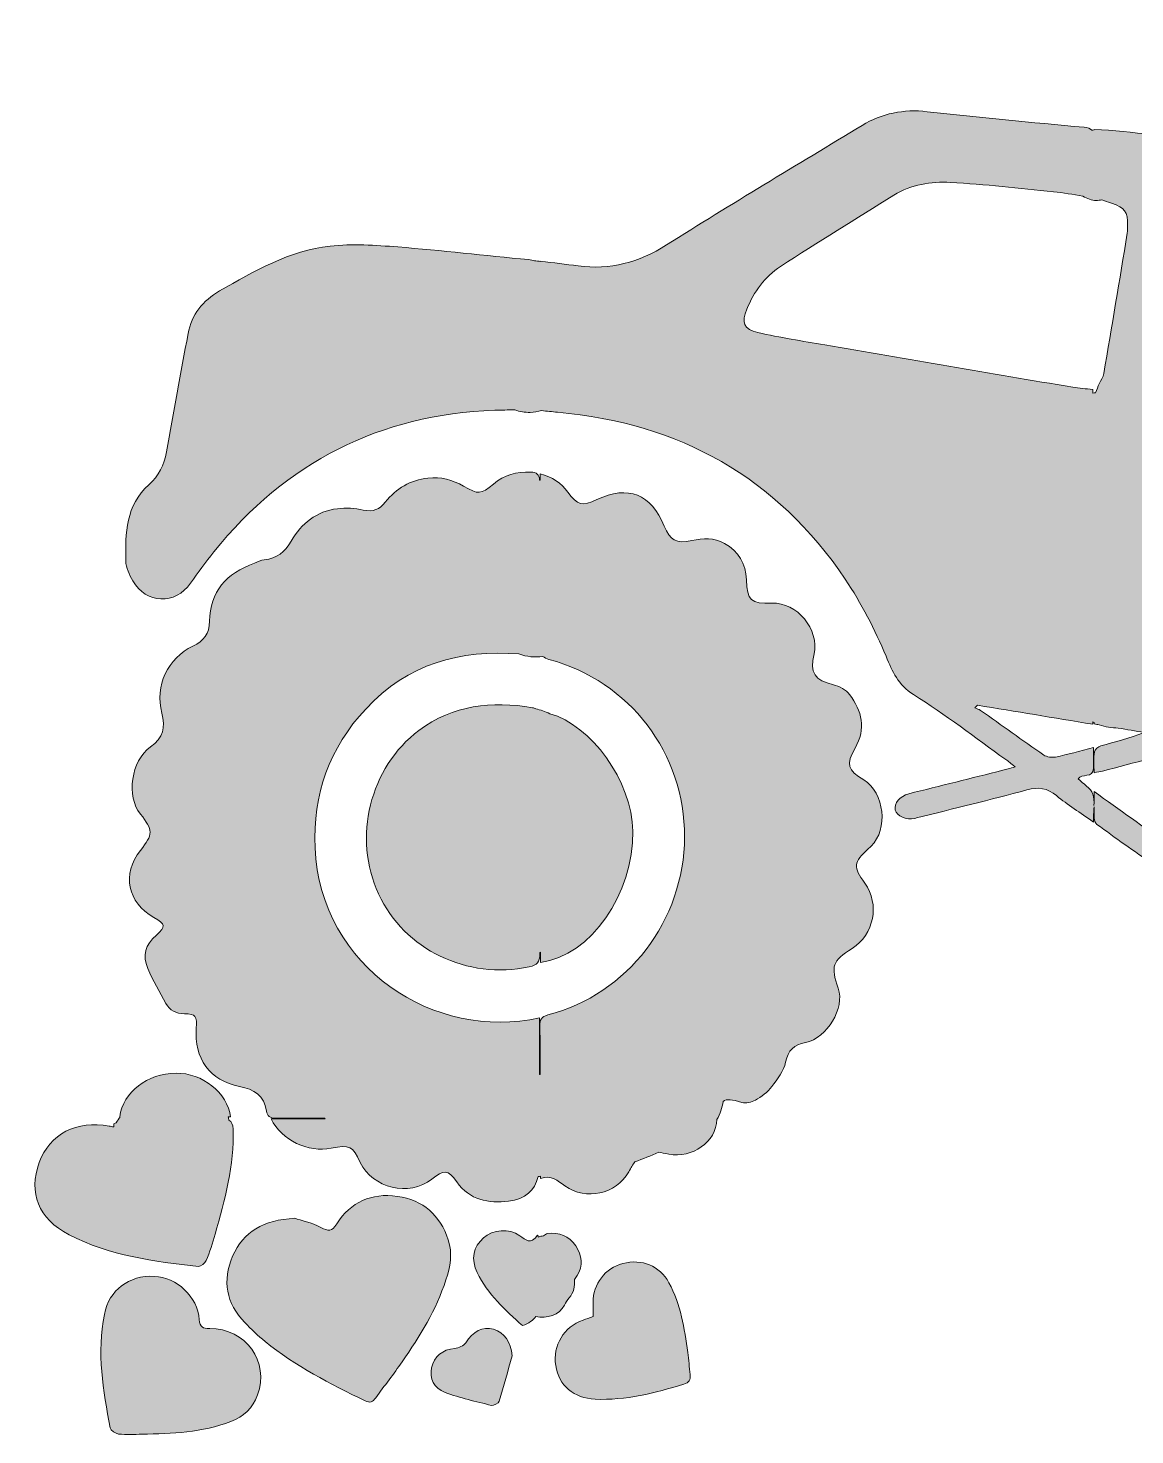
# Model space of a CAD drawing. Header units: inches. Extents: x 157 to 923, y -881 to -199.
# Drawn here: x 580.7 to 763.3, y -668.9 to -436.8 of the extents above; entities that cross this region are included whole.
import ezdxf

# ---------------------------------------------------------------- set-up
doc = ezdxf.new("R2010")
doc.units = ezdxf.units.IN
doc.header["$MEASUREMENT"] = 0
doc.layers.add('Layer 1', color=7, linetype='Continuous')

# ---------------------------------------------------------------- blocks, each defined once
blk = doc.blocks.new('block 6')
at = {"layer": 'Layer 1', "true_color": 0xffffff}
h = blk.add_hatch(color=7, dxfattribs=at)
h.dxf.hatch_style = 2
edge = h.paths.add_edge_path()
edge.add_spline(control_points=[(905.84, -575.61), (909.11, -563.97), (912.41, -552.33), (915.62, -540.67), (916.96, -535.82), (915.52, -531.75), (911.59, -528.63), (909.95, -527.33), (908.12, -526.28), (906.43, -525.04), (901.38, -521.36), (895.74, -519.05), (889.65, -517.79), (880.86, -515.97), (872.08, -514.16), (863.29, -512.34), (859.19, -511.5), (855.09, -510.67), (850.85, -509.8), (850.85, -510.14), (850.85, -510.47), (850.85, -510.81), (850.8, -510.8), (850.76, -510.78), (850.71, -510.77), (850.62, -509.93), (850.16, -509.6), (849.28, -509.46), (847.96, -509.26), (846.65, -508.99), (845.36, -508.68), (844.47, -508.46), (843.6, -508.14), (843.47, -506.79), (844.79, -507.04), (846.07, -507.29), (847.35, -507.54), (848.48, -508.63), (850.3, -508.91), (851.86, -508.36), (851.89, -508.37), (851.93, -508.42), (851.96, -508.42), (857.98, -509.67), (863.98, -511.06), (870.05, -511.97), (879.63, -513.41), (887.59, -510.25), (893.42, -502.46), (898.09, -496.22), (898.79, -489.16), (896.48, -481.84), (894.43, -475.33), (887.97, -471.33), (880.15, -471.01), (875.94, -470.84), (872.44, -471.68), (870.2, -475.56), (870.05, -475.82), (869.81, -476.03), (869.63, -476.28), (868.78, -477.45), (867.66, -477.99), (866.2, -477.97), (864.3, -477.96), (862.41, -478.09), (860.51, -478.08), (859.18, -478.07), (858.3, -478.61), (857.71, -479.81), (856.83, -481.55), (855.81, -483.21), (854.96, -484.96), (854.4, -486.13), (853.61, -486.7), (852.32, -486.62), (851.92, -486.59), (851.51, -486.68), (851.06, -486.72), (850.97, -486.97), (850.9, -487.06), (850.9, -487.15), (850.9, -487.41), (850.9, -487.67), (850.9, -487.93), (850.77, -487.93), (850.64, -487.96), (850.51, -487.96), (850.3, -486.69), (849.59, -486.7), (847.06, -486.66), (845.27, -486.63), (844.19, -487.26), (843.46, -488.88), (842.68, -490.61), (841.65, -492.22), (840.79, -493.91), (839.87, -495.69), (838.18, -495.02), (836.8, -495.1), (836.38, -495.13), (835.9, -494.19), (835.44, -493.7), (835.47, -493.53), (835.49, -493.37), (835.52, -493.2), (839.04, -494.31), (840.35, -492.03), (841.19, -489.58), (842.49, -485.79), (844.98, -484.29), (848.85, -484.84), (849.34, -484.91), (849.67, -484.84), (849.94, -484.72), (850.27, -484.66), (850.6, -484.62), (850.92, -484.5), (850.92, -484.54), (850.92, -484.58), (850.92, -484.62), (852.43, -485.05), (853.37, -484.58), (854.02, -483.28), (854.94, -481.45), (855.96, -479.67), (856.89, -477.84), (857.41, -476.81), (858.16, -476.34), (859.33, -476.34), (861.38, -476.35), (863.43, -476.32), (865.47, -476.17), (866.19, -476.12), (867.14, -475.9), (867.53, -475.4), (870.4, -471.74), (873.66, -468.26), (875.81, -464.19), (879.22, -457.73), (879.49, -450.93), (874.2, -445.14), (868.43, -438.83), (861.06, -436.78), (852.66, -438.19), (851.52, -438.38), (851.05, -438.79), (850.89, -439.61), (850.78, -439.62), (850.67, -439.65), (850.55, -439.67), (850.54, -439.41), (850.53, -439.14), (850.51, -438.83), (849.8, -439.04), (849.26, -439.14), (848.76, -439.34), (841.59, -442.21), (836.8, -447.28), (834.68, -454.76), (833, -460.73), (831.36, -466.71), (829.69, -472.68), (829.04, -475.01), (828.38, -477.34), (827.65, -479.91), (827.29, -479.41), (827.09, -479.18), (826.94, -478.93), (824.66, -475.03), (822.39, -471.14), (820.11, -467.24), (817.01, -461.93), (813.87, -456.64), (810.83, -451.29), (809.99, -449.82), (808.61, -449.91), (807.36, -449.94), (807.02, -449.94), (806.53, -451.17), (806.42, -451.88), (804.39, -465.05), (802.41, -478.23), (800.41, -491.42), (800.11, -493.37), (799.79, -495.33), (799.49, -497.29), (799.24, -497.27), (798.99, -497.25), (798.74, -497.23), (798.74, -495.73), (798.6, -494.21), (798.77, -492.72), (799.74, -484.07), (800.77, -475.41), (801.82, -466.76), (802.2, -463.56), (800.98, -461.35), (798.31, -460.37), (798.76, -459.46), (799.4, -458.59), (799.64, -457.61), (800.37, -454.73), (800.99, -451.82), (801.56, -448.9), (802.08, -446.23), (800.25, -444.56), (797.6, -445.2), (793.08, -446.29), (790.83, -449.6), (791.41, -454.2), (791.68, -456.34), (792.51, -458.12), (794.27, -459.49), (781.73, -457.46), (769.45, -454.11), (756.6, -453.5), (756.6, -453.52), (756.6, -453.55), (756.6, -453.57), (756.47, -453.57), (756.35, -453.62), (756.22, -453.63), (755.97, -453.35), (755.56, -453.2), (754.94, -453.15), (746.31, -452.33), (737.68, -451.55), (729.07, -450.57), (725.16, -450.12), (721.6, -450.86), (718.31, -452.85), (707.52, -459.37), (696.69, -465.84), (686.03, -472.57), (681.46, -475.46), (676.74, -476.74), (671.43, -476.02), (669.42, -475.75), (667.39, -475.51), (665.26, -475.25), (665.26, -475.26), (665.26, -475.27), (665.26, -475.28), (664.93, -475.21), (664.58, -475.22), (664.23, -475.2), (663.98, -475.09), (663.67, -475.02), (663.27, -474.98), (656.08, -474.32), (648.9, -473.47), (641.69, -472.9), (637.98, -472.6), (634.19, -472.34), (630.51, -472.76), (623.81, -473.51), (618.02, -476.83), (612.27, -480.15), (609.47, -481.77), (607.67, -484.05), (607.07, -487.2), (605.84, -493.7), (604.66, -500.2), (603.52, -506.71), (603.15, -508.88), (602.24, -510.67), (600.6, -512.13), (596.76, -515.54), (596.71, -520.14), (596.79, -524.72), (596.81, -525.82), (597.37, -527), (597.94, -528), (600.13, -531.84), (604.98, -531.99), (607.49, -528.39), (608.72, -526.63), (609.98, -524.89), (611.33, -523.22), (623.23, -508.41), (638.67, -500.57), (657.68, -499.84), (658.78, -499.8), (659.88, -499.8), (661.01, -499.8), (661.82, -500.07), (662.66, -500.23), (663.54, -500.2), (664.18, -500.17), (664.79, -500.06), (665.39, -499.91), (666.31, -500), (667.18, -500.09), (668.05, -500.17), (688.15, -501.98), (704.21, -510.88), (715.53, -527.73), (718.19, -531.7), (720.42, -536.04), (722.27, -540.45), (723.35, -543.02), (724.22, -545.15), (726.8, -546.77), (732.05, -550.05), (736.97, -553.87), (742.02, -557.48), (742.46, -557.79), (742.87, -558.14), (743.58, -558.69), (742.68, -558.95), (742.11, -559.12), (741.54, -559.26), (736.37, -560.56), (731.19, -561.84), (726.02, -563.14), (724.54, -563.51), (723.57, -564.73), (723.8, -565.83), (724.01, -566.83), (725.61, -567.51), (727.03, -567.2), (727.13, -567.18), (727.22, -567.14), (727.32, -567.11), (733.39, -565.59), (739.48, -564.16), (745.51, -562.5), (747.45, -561.97), (748.88, -562.2), (750.41, -563.45), (752.25, -564.96), (754.27, -566.24), (756.49, -567.81), (756.49, -566.91), (756.57, -566.08), (756.6, -565.31), (756.6, -565.95), (756.6, -566.55), (756.62, -567.15), (756.64, -567.51), (756.8, -568.01), (757.07, -568.2), (760.13, -570.42), (763.21, -572.62), (766.33, -574.77), (767.37, -575.48), (768.54, -575.44), (769.32, -574.34), (770.08, -573.26), (769.57, -572.15), (768.68, -571.49), (764.8, -568.6), (760.85, -565.81), (756.6, -562.76), (756.6, -563.62), (756.6, -564.38), (756.59, -565.09), (756.61, -564.41), (756.58, -563.78), (756.39, -563.2), (756.06, -562.19), (754.81, -561.49), (753.97, -560.65), (754.57, -559.72), (756.43, -560.65), (756.5, -558.96), (756.54, -557.87), (756.5, -556.78), (756.5, -555.51), (754.22, -556.1), (752.25, -556.66), (750.25, -557.07), (749.64, -557.19), (748.8, -557.09), (748.3, -556.74), (744.79, -554.33), (741.35, -551.83), (737.88, -549.37), (737.61, -549.18), (737.25, -549.11), (736.94, -548.98), (737.07, -548.83), (737.2, -548.67), (737.34, -548.52), (743.64, -549.56), (749.94, -550.6), (756.39, -551.66), (756.39, -551.54), (756.39, -551.42), (756.39, -551.29), (756.46, -551.32), (756.53, -551.35), (756.6, -551.38), (756.6, -551.47), (756.6, -551.53), (756.6, -551.62), (756.9, -551.67), (757.17, -551.72), (757.46, -551.77), (758.46, -552.11), (759.52, -552.29), (760.59, -552.29), (762.01, -552.53), (763.47, -552.78), (764.87, -553.02), (762.46, -553.98), (760.07, -554.56), (757.71, -555.24), (757.29, -555.37), (756.7, -555.84), (756.65, -556.21), (756.51, -557.3), (756.6, -558.43), (756.6, -559.67), (757.19, -559.55), (757.59, -559.49), (757.97, -559.4), (763.24, -558.08), (768.47, -556.48), (773.8, -555.53), (777.02, -554.95), (779.36, -553.36), (781.61, -551.33), (782.99, -550.09), (784.3, -548.8), (785.7, -547.59), (787.06, -546.42), (788.4, -545.2), (789.9, -544.24), (807.55, -532.98), (825.98, -530.65), (844.98, -536.72), (845.93, -537.3), (846.99, -537.67), (848.13, -537.78), (849.41, -538.25), (850.69, -538.76), (851.98, -539.3), (865.39, -545), (875.64, -554.43), (882.87, -567.1), (886.23, -572.99), (888.38, -579.33), (889.74, -585.95), (890.21, -588.25), (891.49, -589.63), (893.83, -589.88), (895.41, -590.04), (897, -590.16), (898.58, -590.14), (901.37, -590.11), (903.59, -588.87), (905.29, -586.66), (906.07, -585.64), (906.85, -584.62), (907.72, -583.68), (909.25, -582.03), (909.23, -581.75), (907.28, -580.75), (905.28, -579.72), (904.93, -578.97), (905.5, -576.79), (905.6, -576.39), (905.73, -576), (905.84, -575.61)], knot_values=[0, 0, 0, 0, 1, 1, 1, 2, 2, 2, 3, 3, 3, 4, 4, 4, 5, 5, 5, 6, 6, 6, 7, 7, 7, 8, 8, 8, 9, 9, 9, 10, 10, 10, 11, 11, 11, 12, 12, 12, 13, 13, 13, 14, 14, 14, 15, 15, 15, 16, 16, 16, 17, 17, 17, 18, 18, 18, 19, 19, 19, 20, 20, 20, 21, 21, 21, 22, 22, 22, 23, 23, 23, 24, 24, 24, 25, 25, 25, 26, 26, 26, 27, 27, 27, 28, 28, 28, 29, 29, 29, 30, 30, 30, 31, 31, 31, 32, 32, 32, 33, 33, 33, 34, 34, 34, 35, 35, 35, 36, 36, 36, 37, 37, 37, 38, 38, 38, 39, 39, 39, 40, 40, 40, 41, 41, 41, 42, 42, 42, 43, 43, 43, 44, 44, 44, 45, 45, 45, 46, 46, 46, 47, 47, 47, 48, 48, 48, 49, 49, 49, 50, 50, 50, 51, 51, 51, 52, 52, 52, 53, 53, 53, 54, 54, 54, 55, 55, 55, 56, 56, 56, 57, 57, 57, 58, 58, 58, 59, 59, 59, 60, 60, 60, 61, 61, 61, 62, 62, 62, 63, 63, 63, 64, 64, 64, 65, 65, 65, 66, 66, 66, 67, 67, 67, 68, 68, 68, 69, 69, 69, 70, 70, 70, 71, 71, 71, 72, 72, 72, 73, 73, 73, 74, 74, 74, 75, 75, 75, 76, 76, 76, 77, 77, 77, 78, 78, 78, 79, 79, 79, 80, 80, 80, 81, 81, 81, 82, 82, 82, 83, 83, 83, 84, 84, 84, 85, 85, 85, 86, 86, 86, 87, 87, 87, 88, 88, 88, 89, 89, 89, 90, 90, 90, 91, 91, 91, 92, 92, 92, 93, 93, 93, 94, 94, 94, 95, 95, 95, 96, 96, 96, 97, 97, 97, 98, 98, 98, 99, 99, 99, 100, 100, 100, 101, 101, 101, 102, 102, 102, 103, 103, 103, 104, 104, 104, 105, 105, 105, 106, 106, 106, 107, 107, 107, 108, 108, 108, 109, 109, 109, 110, 110, 110, 111, 111, 111, 112, 112, 112, 113, 113, 113, 114, 114, 114, 115, 115, 115, 116, 116, 116, 117, 117, 117, 118, 118, 118, 119, 119, 119, 120, 120, 120, 121, 121, 121, 122, 122, 122, 123, 123, 123, 124, 124, 124, 125, 125, 125, 126, 126, 126, 127, 127, 127, 128, 128, 128, 129, 129, 129, 130, 130, 130, 131, 131, 131, 132, 132, 132, 133, 133, 133, 134, 134, 134, 135, 135, 135, 136, 136, 136, 137, 137, 137, 138, 138, 138, 139, 139, 139, 140, 140, 140, 141, 141, 141, 142, 142, 142, 143, 143, 143, 144, 144, 144, 145, 145, 145, 146, 146, 146, 147, 147, 147, 148, 148, 148, 149, 149, 149, 150, 150, 150, 151, 151, 151, 152, 152, 152, 153, 153, 153, 154, 154, 154, 155, 155, 155, 155], degree=3, periodic=1)
edge = h.paths.add_edge_path()
edge.add_spline(control_points=[(712.16, -489.07), (708.47, -488.44), (704.77, -487.84), (701.12, -487.02), (698.77, -486.49), (698.33, -485.35), (699.28, -483.15), (700.5, -480.32), (702.21, -477.8), (704.83, -476.12), (711.03, -472.13), (717.3, -468.23), (723.57, -464.35), (726.42, -462.59), (729.69, -462.08), (732.91, -462.25), (738.59, -462.55), (744.25, -463.2), (749.91, -463.79), (751.51, -463.95), (753.12, -464.24), (754.77, -464.53), (755.45, -464.93), (756.2, -465.22), (756.96, -465.23), (757.27, -465.24), (757.58, -465.17), (757.89, -465.11), (758.29, -465.28), (758.8, -465.46), (759.48, -465.69), (761.7, -466.43), (762.15, -467.05), (762.14, -469.38), (762.14, -469.79), (762.16, -470.21), (762.09, -470.61), (760.81, -478.34), (759.53, -486.08), (758.21, -493.8), (758.11, -494.38), (757.7, -494.9), (757.46, -495.47), (757.26, -495.96), (757.02, -496.46), (756.84, -496.96), (756.69, -496.98), (756.54, -496.99), (756.39, -497.01), (756.39, -496.81), (756.39, -496.61), (756.39, -496.4), (755.22, -496.28), (754.14, -496.23), (753.09, -496.05), (739.45, -493.74), (725.8, -491.41), (712.16, -489.07)], knot_values=[0, 0, 0, 0, 1, 1, 1, 2, 2, 2, 3, 3, 3, 4, 4, 4, 5, 5, 5, 6, 6, 6, 7, 7, 7, 8, 8, 8, 9, 9, 9, 10, 10, 10, 11, 11, 11, 12, 12, 12, 13, 13, 13, 14, 14, 14, 15, 15, 15, 16, 16, 16, 17, 17, 17, 18, 18, 18, 19, 19, 19, 19], degree=3, periodic=1)
edge = h.paths.add_edge_path()
edge.add_spline(control_points=[(803.9, -500.41), (805.94, -487.04), (807.95, -473.84), (810.01, -460.28), (810.44, -460.83), (810.7, -461.1), (810.88, -461.42), (815.51, -469.33), (820.13, -477.26), (824.79, -485.16), (825.54, -486.43), (825.79, -487.58), (825.25, -489.04), (824.48, -491.15), (823.96, -493.36), (823.35, -495.53), (823.19, -496.07), (822.96, -496.63), (823.01, -497.17), (823.05, -497.71), (823.26, -498.49), (823.63, -498.67), (824.01, -498.85), (824.85, -498.6), (825.2, -498.25), (826.65, -496.81), (828, -495.27), (829.44, -493.7), (830.76, -494.76), (830.76, -495.51), (829.6, -496.53), (828.27, -497.71), (827.14, -499.14), (826, -500.52), (824.86, -501.89), (825.11, -502.7), (826.88, -503.11), (829.52, -503.73), (832.19, -504.23), (834.86, -504.74), (836.56, -505.08), (836.62, -505.1), (837.39, -507.07), (826.2, -504.84), (815.13, -502.64), (803.9, -500.41)], knot_values=[0, 0, 0, 0, 1, 1, 1, 2, 2, 2, 3, 3, 3, 4, 4, 4, 5, 5, 5, 6, 6, 6, 7, 7, 7, 8, 8, 8, 9, 9, 9, 10, 10, 10, 11, 11, 11, 12, 12, 12, 13, 13, 13, 14, 14, 14, 15, 15, 15, 15], degree=3, periodic=1)
h = blk.add_hatch(color=7, dxfattribs=at)
h.dxf.hatch_style = 2
edge = h.paths.add_edge_path()
edge.add_spline(control_points=[(719.8, -571.79), (722.68, -568.99), (722, -562.96), (718.58, -560.85), (715.93, -559.23), (715.6, -558.28), (717.15, -555.61), (719.02, -552.39), (718.28, -549.47), (716.24, -546.75), (715.66, -545.98), (714.55, -545.4), (713.58, -545.16), (710.49, -544.4), (709.67, -543.22), (710.38, -540.07), (711.3, -536), (707.57, -531.51), (703.42, -531.69), (700.03, -531.84), (699.31, -531.17), (699.21, -527.83), (699.13, -525.16), (697.92, -523.15), (695.59, -521.83), (693.88, -520.86), (692.07, -520.95), (690.21, -521.35), (687.61, -521.89), (686.62, -521.35), (685.65, -518.95), (683.5, -513.67), (679.7, -512.17), (674.56, -514.57), (672.12, -515.71), (671.36, -515.54), (669.74, -513.37), (668.63, -511.87), (667.24, -510.84), (665.17, -510.35), (665.17, -510.76), (665.17, -511.1), (665.17, -511.41), (665.14, -511.41), (665.11, -511.41), (665.09, -511.41), (665.05, -510.43), (664.61, -510.08), (663.59, -510.04), (661.3, -509.97), (659.25, -510.51), (657.46, -512.02), (655.39, -513.77), (654.96, -513.78), (652.55, -512.38), (650.72, -511.32), (648.78, -510.78), (646.66, -511.03), (643.76, -511.37), (641.43, -512.75), (639.62, -515.01), (638.67, -516.2), (637.59, -516.67), (635.99, -516.31), (634.62, -516), (633.13, -515.94), (631.73, -516.1), (628.26, -516.49), (625.8, -518.52), (624.08, -521.44), (623.04, -523.19), (621.74, -524.38), (619.61, -524.51), (619.08, -524.55), (618.57, -524.91), (618.05, -525.09), (613.3, -526.73), (610.76, -529.84), (610.61, -534.65), (610.55, -536.75), (609.71, -537.9), (607.87, -538.77), (603.68, -540.75), (601.54, -545.33), (602.74, -549.82), (603.38, -552.21), (602.97, -553.88), (600.86, -555.39), (597.63, -557.7), (596.88, -563.57), (599.2, -566.49), (601.33, -569.15), (601.33, -569.81), (599.2, -572.49), (596.12, -576.39), (597.07, -581.11), (601.42, -583.55), (603.39, -584.65), (603.44, -585.02), (601.83, -586.48), (599.99, -588.15), (599.49, -589.74), (600.44, -591.99), (601.28, -593.97), (602.34, -595.85), (603.39, -597.73), (604.03, -598.87), (605.1, -599.43), (606.46, -599.45), (608.3, -599.48), (608.6, -599.88), (608.43, -601.83), (607.99, -606.68), (610.73, -610.56), (615.53, -611.45), (618, -611.91), (619.62, -612.92), (620.02, -615.5), (620.15, -616.3), (620.58, -616.69), (621.5, -616.69), (624.21, -616.68), (626.92, -616.69), (629.63, -616.69), (629.64, -616.72), (629.66, -616.74), (629.68, -616.78), (627.28, -616.78), (624.88, -616.78), (622.49, -616.78), (621.98, -616.78), (621.47, -616.78), (620.78, -616.78), (622.52, -620.33), (626.92, -622.41), (630.71, -621.63), (633.73, -621.01), (634.2, -621.25), (635.48, -623.97), (637.5, -628.24), (643.58, -629.68), (647.28, -626.75), (649.28, -625.17), (649.97, -625.11), (651.41, -627.16), (653.59, -630.26), (656.59, -630.75), (659.97, -630.35), (662.74, -630.03), (664.32, -628.63), (664.84, -626.3), (664.98, -626.29), (665.12, -626.28), (665.26, -626.26), (665.26, -626.38), (665.26, -626.49), (665.26, -626.61), (666.99, -626.01), (668.1, -627.02), (669.27, -627.84), (672.76, -630.32), (677.7, -629.24), (679.79, -625.55), (680.18, -624.86), (680.49, -624.33), (680.78, -623.87), (682.15, -623.42), (683.46, -622.88), (684.75, -622.29), (685.22, -622.37), (685.75, -622.47), (686.4, -622.6), (690.27, -623.38), (694.22, -620.59), (694.36, -616.89), (694.87, -615.97), (695.21, -614.95), (695.38, -613.9), (695.95, -613.44), (696.83, -613.59), (698.48, -614.08), (699.14, -614.28), (700.09, -614.07), (700.7, -613.71), (701.71, -613.12), (702.72, -612.38), (703.42, -611.47), (704.36, -610.25), (705.37, -608.88), (705.7, -607.43), (706.13, -605.46), (707.03, -604.57), (708.97, -604.18), (712.56, -603.47), (715.5, -598.45), (714.38, -595.24), (713.1, -591.58), (713.39, -590.75), (716.68, -588.66), (720.29, -586.37), (721.26, -581.38), (718.77, -577.9), (716.81, -575.16), (716.87, -574.51), (719.34, -572.2), (719.49, -572.06), (719.65, -571.93), (719.8, -571.79)], knot_values=[0, 0, 0, 0, 1, 1, 1, 2, 2, 2, 3, 3, 3, 4, 4, 4, 5, 5, 5, 6, 6, 6, 7, 7, 7, 8, 8, 8, 9, 9, 9, 10, 10, 10, 11, 11, 11, 12, 12, 12, 13, 13, 13, 14, 14, 14, 15, 15, 15, 16, 16, 16, 17, 17, 17, 18, 18, 18, 19, 19, 19, 20, 20, 20, 21, 21, 21, 22, 22, 22, 23, 23, 23, 24, 24, 24, 25, 25, 25, 26, 26, 26, 27, 27, 27, 28, 28, 28, 29, 29, 29, 30, 30, 30, 31, 31, 31, 32, 32, 32, 33, 33, 33, 34, 34, 34, 35, 35, 35, 36, 36, 36, 37, 37, 37, 38, 38, 38, 39, 39, 39, 40, 40, 40, 41, 41, 41, 42, 42, 42, 43, 43, 43, 44, 44, 44, 45, 45, 45, 46, 46, 46, 47, 47, 47, 48, 48, 48, 49, 49, 49, 50, 50, 50, 51, 51, 51, 52, 52, 52, 53, 53, 53, 54, 54, 54, 55, 55, 55, 56, 56, 56, 57, 57, 57, 58, 58, 58, 59, 59, 59, 60, 60, 60, 61, 61, 61, 62, 62, 62, 63, 63, 63, 64, 64, 64, 65, 65, 65, 66, 66, 66, 67, 67, 67, 68, 68, 68, 69, 69, 69, 69], degree=3, periodic=1)
edge = h.paths.add_edge_path()
edge.add_spline(control_points=[(636.38, -549.15), (643.36, -541.62), (652.01, -539.33), (661.68, -540.07), (662.98, -540.53), (664.35, -540.67), (665.64, -540.47), (665.87, -540.67), (666.17, -540.83), (666.63, -540.96), (679.98, -544.54), (689.06, -556.48), (689.01, -570.26), (688.96, -584.04), (679.62, -596.24), (666.45, -599.64), (665.35, -599.93), (665.13, -600.42), (665.14, -601.43), (665.17, -604.11), (665.16, -606.79), (665.16, -609.47), (665.14, -609.47), (665.11, -609.48), (665.09, -609.48), (665.09, -609.17), (665.09, -608.86), (665.09, -608.55), (665.09, -605.79), (665.09, -603.03), (665.09, -600.11), (647.79, -604.01), (628.89, -591.85), (628.03, -572.05), (627.65, -563.22), (630.4, -555.59), (636.38, -549.15)], knot_values=[0, 0, 0, 0, 1, 1, 1, 2, 2, 2, 3, 3, 3, 4, 4, 4, 5, 5, 5, 6, 6, 6, 7, 7, 7, 8, 8, 8, 9, 9, 9, 10, 10, 10, 11, 11, 11, 12, 12, 12, 12], degree=3, periodic=1)
h = blk.add_hatch(color=7, dxfattribs=at)
h.dxf.hatch_style = 2
edge = h.paths.add_edge_path()
edge.add_spline(control_points=[(663.39, -591.7), (664.68, -591.43), (665.14, -590.95), (665.12, -589.59), (665.12, -589.52), (665.12, -589.44), (665.12, -589.37), (665.17, -589.35), (665.21, -589.32), (665.26, -589.3), (665.26, -589.86), (665.26, -590.42), (665.26, -590.98), (673.51, -589.9), (680.64, -579.69), (680.47, -569.31), (680.34, -561.06), (673.56, -551.75), (666.76, -549.92), (666.01, -549.55), (665.23, -549.27), (664.45, -549.13), (664.3, -549.05), (664.14, -548.98), (663.91, -548.94), (657.18, -547.79), (650.8, -548.48), (645.18, -552.68), (637.04, -558.77), (634.22, -570.41), (638.51, -579.66), (642.79, -588.89), (653.11, -593.86), (663.39, -591.7)], knot_values=[0, 0, 0, 0, 1, 1, 1, 2, 2, 2, 3, 3, 3, 4, 4, 4, 5, 5, 5, 6, 6, 6, 7, 7, 7, 8, 8, 8, 9, 9, 9, 10, 10, 10, 11, 11, 11, 11], degree=3, periodic=1)
h = blk.add_hatch(color=7, dxfattribs=at)
h.dxf.hatch_style = 2
edge = h.paths.add_edge_path()
edge.add_spline(control_points=[(610.06, -640.18), (610.65, -638.76), (611.1, -637.28), (611.53, -635.81), (613.19, -630.15), (614.7, -624.46), (614.49, -618.47), (614.47, -617.68), (614.26, -617.25), (613.8, -617.02), (613.76, -616.84), (613.76, -616.64), (613.69, -616.46), (613.82, -616.46), (613.95, -616.46), (614.08, -616.46), (613.53, -612.45), (609.43, -609.21), (605.08, -609.25), (600.36, -609.28), (596.33, -612.37), (595.8, -616.46), (595.82, -616.46), (595.85, -616.46), (595.87, -616.46), (595.62, -616.78), (595.38, -617.1), (595.19, -617.45), (595.07, -617.5), (594.95, -617.55), (594.83, -617.59), (594.82, -617.77), (594.81, -617.94), (594.79, -618.11), (594.54, -618.07), (594.29, -618.02), (594.04, -617.98), (588.72, -616.95), (584.21, -619.31), (582.49, -624.01), (580.67, -628.98), (582.35, -633.27), (587.44, -635.92), (594.11, -639.38), (601.45, -640.35), (608.8, -641.13), (609.2, -641.18), (609.88, -640.61), (610.06, -640.18)], knot_values=[0, 0, 0, 0, 1, 1, 1, 2, 2, 2, 3, 3, 3, 4, 4, 4, 5, 5, 5, 6, 6, 6, 7, 7, 7, 8, 8, 8, 9, 9, 9, 10, 10, 10, 11, 11, 11, 12, 12, 12, 13, 13, 13, 14, 14, 14, 15, 15, 15, 16, 16, 16, 16], degree=3, periodic=1)
h = blk.add_hatch(color=7, dxfattribs=at)
h.dxf.hatch_style = 2
edge = h.paths.add_edge_path()
edge.add_spline(control_points=[(650.01, -636.73), (648.63, -632.68), (645.9, -630.19), (641.61, -629.58), (637.32, -628.96), (633.92, -630.52), (631.6, -634.13), (630.76, -635.43), (630.22, -635.33), (629, -634.71), (627.44, -633.91), (625.67, -633.52), (624.67, -633.19), (619.53, -633.5), (616.17, -635.38), (614.42, -639.47), (612.7, -643.48), (613.36, -647.2), (616.41, -650.39), (617.47, -651.5), (618.59, -652.57), (619.79, -653.53), (624.81, -657.57), (630.49, -660.54), (636.28, -663.31), (637.11, -663.71), (637.54, -663.54), (638.04, -662.83), (639.47, -660.83), (641.01, -658.9), (642.4, -656.88), (645.33, -652.66), (648.03, -648.3), (649.62, -643.37), (650.31, -641.21), (650.78, -639), (650.01, -636.73)], knot_values=[0, 0, 0, 0, 1, 1, 1, 2, 2, 2, 3, 3, 3, 4, 4, 4, 5, 5, 5, 6, 6, 6, 7, 7, 7, 8, 8, 8, 9, 9, 9, 10, 10, 10, 11, 11, 11, 12, 12, 12, 12], degree=3, periodic=1)
h = blk.add_hatch(color=7, dxfattribs=at)
h.dxf.hatch_style = 2
edge = h.paths.add_edge_path()
edge.add_spline(control_points=[(669.17, -647.52), (669.55, -646.68), (670.46, -646.02), (670.74, -644.89), (670.86, -644.39), (670.85, -643.84), (670.86, -643.29), (671, -643.08), (671.17, -642.89), (671.3, -642.66), (672.27, -641), (672.13, -639.31), (671.06, -637.74), (669.95, -636.11), (668.33, -635.44), (666.4, -635.72), (666.2, -635.75), (665.94, -635.91), (665.73, -636.1), (665.45, -636.16), (665.17, -636.17), (664.91, -636.29), (664.86, -636.18), (664.81, -636.07), (664.76, -635.97), (663.57, -637.66), (662.78, -636.74), (661.83, -636.07), (660.05, -634.82), (657.4, -635.04), (655.82, -636.43), (654.15, -637.89), (653.72, -640.01), (654.78, -642.15), (656.54, -645.72), (659.41, -648.35), (662.26, -650.91), (663.29, -650.54), (664.02, -650.05), (664.47, -649.38), (666.23, -649.8), (668.4, -649.24), (669.17, -647.52)], knot_values=[0, 0, 0, 0, 1, 1, 1, 2, 2, 2, 3, 3, 3, 4, 4, 4, 5, 5, 5, 6, 6, 6, 7, 7, 7, 8, 8, 8, 9, 9, 9, 10, 10, 10, 11, 11, 11, 12, 12, 12, 13, 13, 13, 14, 14, 14, 14], degree=3, periodic=1)
h = blk.add_hatch(color=7, dxfattribs=at)
h.dxf.hatch_style = 2
edge = h.paths.add_edge_path()
edge.add_spline(control_points=[(686.43, -643.83), (684.92, -641.04), (681.95, -639.84), (678.84, -640.65), (675.9, -641.41), (673.92, -644.01), (673.91, -647.1), (673.91, -647.86), (673.91, -648.63), (673.91, -649.43), (673.32, -649.63), (672.79, -649.8), (672.26, -649.99), (669.08, -651.12), (667.24, -654.2), (667.75, -657.5), (668.26, -660.82), (670.74, -662.89), (674.27, -663.05), (679.33, -663.28), (684.12, -662.02), (688.88, -660.57), (689.73, -660.32), (690.03, -659.85), (689.92, -659), (689.78, -657.78), (689.74, -656.55), (689.56, -655.33), (688.99, -651.37), (688.37, -647.41), (686.43, -643.83)], knot_values=[0, 0, 0, 0, 1, 1, 1, 2, 2, 2, 3, 3, 3, 4, 4, 4, 5, 5, 5, 6, 6, 6, 7, 7, 7, 8, 8, 8, 9, 9, 9, 10, 10, 10, 10], degree=3, periodic=1)
h = blk.add_hatch(color=7, dxfattribs=at)
h.dxf.hatch_style = 2
edge = h.paths.add_edge_path()
edge.add_spline(control_points=[(610.64, -651.4), (609.48, -651.41), (609.02, -651.16), (608.92, -649.92), (608.61, -646.11), (605.26, -642.96), (601.48, -642.78), (597.31, -642.57), (594.06, -645.02), (593.25, -649.05), (591.98, -655.38), (593.05, -661.6), (594.22, -667.8), (594.3, -668.22), (595.1, -668.74), (595.61, -668.8), (596.87, -668.94), (598.17, -668.84), (599.45, -668.84), (604.42, -668.72), (609.39, -668.59), (614.11, -666.75), (616.24, -665.93), (617.75, -664.52), (618.54, -662.36), (620.55, -656.88), (616.59, -651.33), (610.64, -651.4)], knot_values=[0, 0, 0, 0, 1, 1, 1, 2, 2, 2, 3, 3, 3, 4, 4, 4, 5, 5, 5, 6, 6, 6, 7, 7, 7, 8, 8, 8, 9, 9, 9, 9], degree=3, periodic=1)
h = blk.add_hatch(color=7, dxfattribs=at)
h.dxf.hatch_style = 2
edge = h.paths.add_edge_path()
edge.add_spline(control_points=[(657.48, -651.51), (655.69, -651), (654.09, -651.88), (652.9, -653.75), (652.58, -654.25), (651.73, -654.59), (651.08, -654.66), (649.07, -654.88), (647.65, -655.98), (647.27, -657.86), (646.91, -659.59), (647.59, -661.22), (649.5, -661.93), (651.97, -662.86), (654.58, -663.45), (657.15, -664.08), (657.51, -664.16), (658.31, -663.73), (658.42, -663.38), (659.2, -660.9), (659.86, -658.38), (660.55, -655.87), (660.31, -653.61), (659.28, -652.03), (657.48, -651.51)], knot_values=[0, 0, 0, 0, 1, 1, 1, 2, 2, 2, 3, 3, 3, 4, 4, 4, 5, 5, 5, 6, 6, 6, 7, 7, 7, 8, 8, 8, 8], degree=3, periodic=1)
at = {"layer": 'Layer 1', "lineweight": 0}
for points, knots in [([(905.84, -575.61), (909.11, -563.97), (912.41, -552.33), (915.62, -540.67), (916.96, -535.82), (915.52, -531.75), (911.59, -528.63), (909.95, -527.33), (908.12, -526.28), (906.43, -525.04), (901.38, -521.36), (895.74, -519.05), (889.65, -517.79), (880.86, -515.97), (872.08, -514.16), (863.29, -512.34), (859.19, -511.5), (855.09, -510.67), (850.85, -509.8), (850.85, -510.14), (850.85, -510.47), (850.85, -510.81), (850.8, -510.8), (850.76, -510.78), (850.71, -510.77), (850.62, -509.93), (850.16, -509.6), (849.28, -509.46), (847.96, -509.26), (846.65, -508.99), (845.36, -508.68), (844.47, -508.46), (843.6, -508.14), (843.47, -506.79), (844.79, -507.04), (846.07, -507.29), (847.35, -507.54), (848.48, -508.63), (850.3, -508.91), (851.86, -508.36), (851.89, -508.37), (851.93, -508.42), (851.96, -508.42), (857.98, -509.67), (863.98, -511.06), (870.05, -511.97), (879.63, -513.41), (887.59, -510.25), (893.42, -502.46), (898.09, -496.22), (898.79, -489.16), (896.48, -481.84), (894.43, -475.33), (887.97, -471.33), (880.15, -471.01), (875.94, -470.84), (872.44, -471.68), (870.2, -475.56), (870.05, -475.82), (869.81, -476.03), (869.63, -476.28), (868.78, -477.45), (867.66, -477.99), (866.2, -477.97), (864.3, -477.96), (862.41, -478.09), (860.51, -478.08), (859.18, -478.07), (858.3, -478.61), (857.71, -479.81), (856.83, -481.55), (855.81, -483.21), (854.96, -484.96), (854.4, -486.13), (853.61, -486.7), (852.32, -486.62), (851.92, -486.59), (851.51, -486.68), (851.06, -486.72), (850.97, -486.97), (850.9, -487.06), (850.9, -487.15), (850.9, -487.41), (850.9, -487.67), (850.9, -487.93), (850.77, -487.93), (850.64, -487.96), (850.51, -487.96), (850.3, -486.69), (849.59, -486.7), (847.06, -486.66), (845.27, -486.63), (844.19, -487.26), (843.46, -488.88), (842.68, -490.61), (841.65, -492.22), (840.79, -493.91), (839.87, -495.69), (838.18, -495.02), (836.8, -495.1), (836.38, -495.13), (835.9, -494.19), (835.44, -493.7), (835.47, -493.53), (835.49, -493.37), (835.52, -493.2), (839.04, -494.31), (840.35, -492.03), (841.19, -489.58), (842.49, -485.79), (844.98, -484.29), (848.85, -484.84), (849.34, -484.91), (849.67, -484.84), (849.94, -484.72), (850.27, -484.66), (850.6, -484.62), (850.92, -484.5), (850.92, -484.54), (850.92, -484.58), (850.92, -484.62), (852.43, -485.05), (853.37, -484.58), (854.02, -483.28), (854.94, -481.45), (855.96, -479.67), (856.89, -477.84), (857.41, -476.81), (858.16, -476.34), (859.33, -476.34), (861.38, -476.35), (863.43, -476.32), (865.47, -476.17), (866.19, -476.12), (867.14, -475.9), (867.53, -475.4), (870.4, -471.74), (873.66, -468.26), (875.81, -464.19), (879.22, -457.73), (879.49, -450.93), (874.2, -445.14), (868.43, -438.83), (861.06, -436.78), (852.66, -438.19), (851.52, -438.38), (851.05, -438.79), (850.89, -439.61), (850.78, -439.62), (850.67, -439.65), (850.55, -439.67), (850.54, -439.41), (850.53, -439.14), (850.51, -438.83), (849.8, -439.04), (849.26, -439.14), (848.76, -439.34), (841.59, -442.21), (836.8, -447.28), (834.68, -454.76), (833, -460.73), (831.36, -466.71), (829.69, -472.68), (829.04, -475.01), (828.38, -477.34), (827.65, -479.91), (827.29, -479.41), (827.09, -479.18), (826.94, -478.93), (824.66, -475.03), (822.39, -471.14), (820.11, -467.24), (817.01, -461.93), (813.87, -456.64), (810.83, -451.29), (809.99, -449.82), (808.61, -449.91), (807.36, -449.94), (807.02, -449.94), (806.53, -451.17), (806.42, -451.88), (804.39, -465.05), (802.41, -478.23), (800.41, -491.42), (800.11, -493.37), (799.79, -495.33), (799.49, -497.29), (799.24, -497.27), (798.99, -497.25), (798.74, -497.23), (798.74, -495.73), (798.6, -494.21), (798.77, -492.72), (799.74, -484.07), (800.77, -475.41), (801.82, -466.76), (802.2, -463.56), (800.98, -461.35), (798.31, -460.37), (798.76, -459.46), (799.4, -458.59), (799.64, -457.61), (800.37, -454.73), (800.99, -451.82), (801.56, -448.9), (802.08, -446.23), (800.25, -444.56), (797.6, -445.2), (793.08, -446.29), (790.83, -449.6), (791.41, -454.2), (791.68, -456.34), (792.51, -458.12), (794.27, -459.49), (781.73, -457.46), (769.45, -454.11), (756.6, -453.5), (756.6, -453.52), (756.6, -453.55), (756.6, -453.57), (756.47, -453.57), (756.35, -453.62), (756.22, -453.63), (755.97, -453.35), (755.56, -453.2), (754.94, -453.15), (746.31, -452.33), (737.68, -451.55), (729.07, -450.57), (725.16, -450.12), (721.6, -450.86), (718.31, -452.85), (707.52, -459.37), (696.69, -465.84), (686.03, -472.57), (681.46, -475.46), (676.74, -476.74), (671.43, -476.02), (669.42, -475.75), (667.39, -475.51), (665.26, -475.25), (665.26, -475.26), (665.26, -475.27), (665.26, -475.28), (664.93, -475.21), (664.58, -475.22), (664.23, -475.2), (663.98, -475.09), (663.67, -475.02), (663.27, -474.98), (656.08, -474.32), (648.9, -473.47), (641.69, -472.9), (637.98, -472.6), (634.19, -472.34), (630.51, -472.76), (623.81, -473.51), (618.02, -476.83), (612.27, -480.15), (609.47, -481.77), (607.67, -484.05), (607.07, -487.2), (605.84, -493.7), (604.66, -500.2), (603.52, -506.71), (603.15, -508.88), (602.24, -510.67), (600.6, -512.13), (596.76, -515.54), (596.71, -520.14), (596.79, -524.72), (596.81, -525.82), (597.37, -527), (597.94, -528), (600.13, -531.84), (604.98, -531.99), (607.49, -528.39), (608.72, -526.63), (609.98, -524.89), (611.33, -523.22), (623.23, -508.41), (638.67, -500.57), (657.68, -499.84), (658.78, -499.8), (659.88, -499.8), (661.01, -499.8), (661.82, -500.07), (662.66, -500.23), (663.54, -500.2), (664.18, -500.17), (664.79, -500.06), (665.39, -499.91), (666.31, -500), (667.18, -500.09), (668.05, -500.17), (688.15, -501.98), (704.21, -510.88), (715.53, -527.73), (718.19, -531.7), (720.42, -536.04), (722.27, -540.45), (723.35, -543.02), (724.22, -545.15), (726.8, -546.77), (732.05, -550.05), (736.97, -553.87), (742.02, -557.48), (742.46, -557.79), (742.87, -558.14), (743.58, -558.69), (742.68, -558.95), (742.11, -559.12), (741.54, -559.26), (736.37, -560.56), (731.19, -561.84), (726.02, -563.14), (724.54, -563.51), (723.57, -564.73), (723.8, -565.83), (724.01, -566.83), (725.61, -567.51), (727.03, -567.2), (727.13, -567.18), (727.22, -567.14), (727.32, -567.11), (733.39, -565.59), (739.48, -564.16), (745.51, -562.5), (747.45, -561.97), (748.88, -562.2), (750.41, -563.45), (752.25, -564.96), (754.27, -566.24), (756.49, -567.81), (756.49, -566.91), (756.57, -566.08), (756.6, -565.31), (756.6, -565.95), (756.6, -566.55), (756.62, -567.15), (756.64, -567.51), (756.8, -568.01), (757.07, -568.2), (760.13, -570.42), (763.21, -572.62), (766.33, -574.77), (767.37, -575.48), (768.54, -575.44), (769.32, -574.34), (770.08, -573.26), (769.57, -572.15), (768.68, -571.49), (764.8, -568.6), (760.85, -565.81), (756.6, -562.76), (756.6, -563.62), (756.6, -564.38), (756.59, -565.09), (756.61, -564.41), (756.58, -563.78), (756.39, -563.2), (756.06, -562.19), (754.81, -561.49), (753.97, -560.65), (754.57, -559.72), (756.43, -560.65), (756.5, -558.96), (756.54, -557.87), (756.5, -556.78), (756.5, -555.51), (754.22, -556.1), (752.25, -556.66), (750.25, -557.07), (749.64, -557.19), (748.8, -557.09), (748.3, -556.74), (744.79, -554.33), (741.35, -551.83), (737.88, -549.37), (737.61, -549.18), (737.25, -549.11), (736.94, -548.98), (737.07, -548.83), (737.2, -548.67), (737.34, -548.52), (743.64, -549.56), (749.94, -550.6), (756.39, -551.66), (756.39, -551.54), (756.39, -551.42), (756.39, -551.29), (756.46, -551.32), (756.53, -551.35), (756.6, -551.38), (756.6, -551.47), (756.6, -551.53), (756.6, -551.62), (756.9, -551.67), (757.17, -551.72), (757.46, -551.77), (758.46, -552.11), (759.52, -552.29), (760.59, -552.29), (762.01, -552.53), (763.47, -552.78), (764.87, -553.02), (762.46, -553.98), (760.07, -554.56), (757.71, -555.24), (757.29, -555.37), (756.7, -555.84), (756.65, -556.21), (756.51, -557.3), (756.6, -558.43), (756.6, -559.67), (757.19, -559.55), (757.59, -559.49), (757.97, -559.4), (763.24, -558.08), (768.47, -556.48), (773.8, -555.53), (777.02, -554.95), (779.36, -553.36), (781.61, -551.33), (782.99, -550.09), (784.3, -548.8), (785.7, -547.59), (787.06, -546.42), (788.4, -545.2), (789.9, -544.24), (807.55, -532.98), (825.98, -530.65), (844.98, -536.72), (845.93, -537.3), (846.99, -537.67), (848.13, -537.78), (849.41, -538.25), (850.69, -538.76), (851.98, -539.3), (865.39, -545), (875.64, -554.43), (882.87, -567.1), (886.23, -572.99), (888.38, -579.33), (889.74, -585.95), (890.21, -588.25), (891.49, -589.63), (893.83, -589.88), (895.41, -590.04), (897, -590.16), (898.58, -590.14), (901.37, -590.11), (903.59, -588.87), (905.29, -586.66), (906.07, -585.64), (906.85, -584.62), (907.72, -583.68), (909.25, -582.03), (909.23, -581.75), (907.28, -580.75), (905.28, -579.72), (904.93, -578.97), (905.5, -576.79), (905.6, -576.39), (905.73, -576), (905.84, -575.61)], [0, 0, 0, 0, 1, 1, 1, 2, 2, 2, 3, 3, 3, 4, 4, 4, 5, 5, 5, 6, 6, 6, 7, 7, 7, 8, 8, 8, 9, 9, 9, 10, 10, 10, 11, 11, 11, 12, 12, 12, 13, 13, 13, 14, 14, 14, 15, 15, 15, 16, 16, 16, 17, 17, 17, 18, 18, 18, 19, 19, 19, 20, 20, 20, 21, 21, 21, 22, 22, 22, 23, 23, 23, 24, 24, 24, 25, 25, 25, 26, 26, 26, 27, 27, 27, 28, 28, 28, 29, 29, 29, 30, 30, 30, 31, 31, 31, 32, 32, 32, 33, 33, 33, 34, 34, 34, 35, 35, 35, 36, 36, 36, 37, 37, 37, 38, 38, 38, 39, 39, 39, 40, 40, 40, 41, 41, 41, 42, 42, 42, 43, 43, 43, 44, 44, 44, 45, 45, 45, 46, 46, 46, 47, 47, 47, 48, 48, 48, 49, 49, 49, 50, 50, 50, 51, 51, 51, 52, 52, 52, 53, 53, 53, 54, 54, 54, 55, 55, 55, 56, 56, 56, 57, 57, 57, 58, 58, 58, 59, 59, 59, 60, 60, 60, 61, 61, 61, 62, 62, 62, 63, 63, 63, 64, 64, 64, 65, 65, 65, 66, 66, 66, 67, 67, 67, 68, 68, 68, 69, 69, 69, 70, 70, 70, 71, 71, 71, 72, 72, 72, 73, 73, 73, 74, 74, 74, 75, 75, 75, 76, 76, 76, 77, 77, 77, 78, 78, 78, 79, 79, 79, 80, 80, 80, 81, 81, 81, 82, 82, 82, 83, 83, 83, 84, 84, 84, 85, 85, 85, 86, 86, 86, 87, 87, 87, 88, 88, 88, 89, 89, 89, 90, 90, 90, 91, 91, 91, 92, 92, 92, 93, 93, 93, 94, 94, 94, 95, 95, 95, 96, 96, 96, 97, 97, 97, 98, 98, 98, 99, 99, 99, 100, 100, 100, 101, 101, 101, 102, 102, 102, 103, 103, 103, 104, 104, 104, 105, 105, 105, 106, 106, 106, 107, 107, 107, 108, 108, 108, 109, 109, 109, 110, 110, 110, 111, 111, 111, 112, 112, 112, 113, 113, 113, 114, 114, 114, 115, 115, 115, 116, 116, 116, 117, 117, 117, 118, 118, 118, 119, 119, 119, 120, 120, 120, 121, 121, 121, 122, 122, 122, 123, 123, 123, 124, 124, 124, 125, 125, 125, 126, 126, 126, 127, 127, 127, 128, 128, 128, 129, 129, 129, 130, 130, 130, 131, 131, 131, 132, 132, 132, 133, 133, 133, 134, 134, 134, 135, 135, 135, 136, 136, 136, 137, 137, 137, 138, 138, 138, 139, 139, 139, 140, 140, 140, 141, 141, 141, 142, 142, 142, 143, 143, 143, 144, 144, 144, 145, 145, 145, 146, 146, 146, 147, 147, 147, 148, 148, 148, 149, 149, 149, 150, 150, 150, 151, 151, 151, 152, 152, 152, 153, 153, 153, 154, 154, 154, 155, 155, 155, 155]), ([(712.16, -489.07), (708.47, -488.44), (704.77, -487.84), (701.12, -487.02), (698.77, -486.49), (698.33, -485.35), (699.28, -483.15), (700.5, -480.32), (702.21, -477.8), (704.83, -476.12), (711.03, -472.13), (717.3, -468.23), (723.57, -464.35), (726.42, -462.59), (729.69, -462.08), (732.91, -462.25), (738.59, -462.55), (744.25, -463.2), (749.91, -463.79), (751.51, -463.95), (753.12, -464.24), (754.77, -464.53), (755.45, -464.93), (756.2, -465.22), (756.96, -465.23), (757.27, -465.24), (757.58, -465.17), (757.89, -465.11), (758.29, -465.28), (758.8, -465.46), (759.48, -465.69), (761.7, -466.43), (762.15, -467.05), (762.14, -469.38), (762.14, -469.79), (762.16, -470.21), (762.09, -470.61), (760.81, -478.34), (759.53, -486.08), (758.21, -493.8), (758.11, -494.38), (757.7, -494.9), (757.46, -495.47), (757.26, -495.96), (757.02, -496.46), (756.84, -496.96), (756.69, -496.98), (756.54, -496.99), (756.39, -497.01), (756.39, -496.81), (756.39, -496.61), (756.39, -496.4), (755.22, -496.28), (754.14, -496.23), (753.09, -496.05), (739.45, -493.74), (725.8, -491.41), (712.16, -489.07)], [0, 0, 0, 0, 1, 1, 1, 2, 2, 2, 3, 3, 3, 4, 4, 4, 5, 5, 5, 6, 6, 6, 7, 7, 7, 8, 8, 8, 9, 9, 9, 10, 10, 10, 11, 11, 11, 12, 12, 12, 13, 13, 13, 14, 14, 14, 15, 15, 15, 16, 16, 16, 17, 17, 17, 18, 18, 18, 19, 19, 19, 19]), ([(719.8, -571.79), (722.68, -568.99), (722, -562.96), (718.58, -560.85), (715.93, -559.23), (715.6, -558.28), (717.15, -555.61), (719.02, -552.39), (718.28, -549.47), (716.24, -546.75), (715.66, -545.98), (714.55, -545.4), (713.58, -545.16), (710.49, -544.4), (709.67, -543.22), (710.38, -540.07), (711.3, -536), (707.57, -531.51), (703.42, -531.69), (700.03, -531.84), (699.31, -531.17), (699.21, -527.83), (699.13, -525.16), (697.92, -523.15), (695.59, -521.83), (693.88, -520.86), (692.07, -520.95), (690.21, -521.35), (687.61, -521.89), (686.62, -521.35), (685.65, -518.95), (683.5, -513.67), (679.7, -512.17), (674.56, -514.57), (672.12, -515.71), (671.36, -515.54), (669.74, -513.37), (668.63, -511.87), (667.24, -510.84), (665.17, -510.35), (665.17, -510.76), (665.17, -511.1), (665.17, -511.41), (665.14, -511.41), (665.11, -511.41), (665.09, -511.41), (665.05, -510.43), (664.61, -510.08), (663.59, -510.04), (661.3, -509.97), (659.25, -510.51), (657.46, -512.02), (655.39, -513.77), (654.96, -513.78), (652.55, -512.38), (650.72, -511.32), (648.78, -510.78), (646.66, -511.03), (643.76, -511.37), (641.43, -512.75), (639.62, -515.01), (638.67, -516.2), (637.59, -516.67), (635.99, -516.31), (634.62, -516), (633.13, -515.94), (631.73, -516.1), (628.26, -516.49), (625.8, -518.52), (624.08, -521.44), (623.04, -523.19), (621.74, -524.38), (619.61, -524.51), (619.08, -524.55), (618.57, -524.91), (618.05, -525.09), (613.3, -526.73), (610.76, -529.84), (610.61, -534.65), (610.55, -536.75), (609.71, -537.9), (607.87, -538.77), (603.68, -540.75), (601.54, -545.33), (602.74, -549.82), (603.38, -552.21), (602.97, -553.88), (600.86, -555.39), (597.63, -557.7), (596.88, -563.57), (599.2, -566.49), (601.33, -569.15), (601.33, -569.81), (599.2, -572.49), (596.12, -576.39), (597.07, -581.11), (601.42, -583.55), (603.39, -584.65), (603.44, -585.02), (601.83, -586.48), (599.99, -588.15), (599.49, -589.74), (600.44, -591.99), (601.28, -593.97), (602.34, -595.85), (603.39, -597.73), (604.03, -598.87), (605.1, -599.43), (606.46, -599.45), (608.3, -599.48), (608.6, -599.88), (608.43, -601.83), (607.99, -606.68), (610.73, -610.56), (615.53, -611.45), (618, -611.91), (619.62, -612.92), (620.02, -615.5), (620.15, -616.3), (620.58, -616.69), (621.5, -616.69), (624.21, -616.68), (626.92, -616.69), (629.63, -616.69), (629.64, -616.72), (629.66, -616.74), (629.68, -616.78), (627.28, -616.78), (624.88, -616.78), (622.49, -616.78), (621.98, -616.78), (621.47, -616.78), (620.78, -616.78), (622.52, -620.33), (626.92, -622.41), (630.71, -621.63), (633.73, -621.01), (634.2, -621.25), (635.48, -623.97), (637.5, -628.24), (643.58, -629.68), (647.28, -626.75), (649.28, -625.17), (649.97, -625.11), (651.41, -627.16), (653.59, -630.26), (656.59, -630.75), (659.97, -630.35), (662.74, -630.03), (664.32, -628.63), (664.84, -626.3), (664.98, -626.29), (665.12, -626.28), (665.26, -626.26), (665.26, -626.38), (665.26, -626.49), (665.26, -626.61), (666.99, -626.01), (668.1, -627.02), (669.27, -627.84), (672.76, -630.32), (677.7, -629.24), (679.79, -625.55), (680.18, -624.86), (680.49, -624.33), (680.78, -623.87), (682.15, -623.42), (683.46, -622.88), (684.75, -622.29), (685.22, -622.37), (685.75, -622.47), (686.4, -622.6), (690.27, -623.38), (694.22, -620.59), (694.36, -616.89), (694.87, -615.97), (695.21, -614.95), (695.38, -613.9), (695.95, -613.44), (696.83, -613.59), (698.48, -614.08), (699.14, -614.28), (700.09, -614.07), (700.7, -613.71), (701.71, -613.12), (702.72, -612.38), (703.42, -611.47), (704.36, -610.25), (705.37, -608.88), (705.7, -607.43), (706.13, -605.46), (707.03, -604.57), (708.97, -604.18), (712.56, -603.47), (715.5, -598.45), (714.38, -595.24), (713.1, -591.58), (713.39, -590.75), (716.68, -588.66), (720.29, -586.37), (721.26, -581.38), (718.77, -577.9), (716.81, -575.16), (716.87, -574.51), (719.34, -572.2), (719.49, -572.06), (719.65, -571.93), (719.8, -571.79)], [0, 0, 0, 0, 1, 1, 1, 2, 2, 2, 3, 3, 3, 4, 4, 4, 5, 5, 5, 6, 6, 6, 7, 7, 7, 8, 8, 8, 9, 9, 9, 10, 10, 10, 11, 11, 11, 12, 12, 12, 13, 13, 13, 14, 14, 14, 15, 15, 15, 16, 16, 16, 17, 17, 17, 18, 18, 18, 19, 19, 19, 20, 20, 20, 21, 21, 21, 22, 22, 22, 23, 23, 23, 24, 24, 24, 25, 25, 25, 26, 26, 26, 27, 27, 27, 28, 28, 28, 29, 29, 29, 30, 30, 30, 31, 31, 31, 32, 32, 32, 33, 33, 33, 34, 34, 34, 35, 35, 35, 36, 36, 36, 37, 37, 37, 38, 38, 38, 39, 39, 39, 40, 40, 40, 41, 41, 41, 42, 42, 42, 43, 43, 43, 44, 44, 44, 45, 45, 45, 46, 46, 46, 47, 47, 47, 48, 48, 48, 49, 49, 49, 50, 50, 50, 51, 51, 51, 52, 52, 52, 53, 53, 53, 54, 54, 54, 55, 55, 55, 56, 56, 56, 57, 57, 57, 58, 58, 58, 59, 59, 59, 60, 60, 60, 61, 61, 61, 62, 62, 62, 63, 63, 63, 64, 64, 64, 65, 65, 65, 66, 66, 66, 67, 67, 67, 68, 68, 68, 69, 69, 69, 69]), ([(636.38, -549.15), (643.36, -541.62), (652.01, -539.33), (661.68, -540.07), (662.98, -540.53), (664.35, -540.67), (665.64, -540.47), (665.87, -540.67), (666.17, -540.83), (666.63, -540.96), (679.98, -544.54), (689.06, -556.48), (689.01, -570.26), (688.96, -584.04), (679.62, -596.24), (666.45, -599.64), (665.35, -599.93), (665.13, -600.42), (665.14, -601.43), (665.17, -604.11), (665.16, -606.79), (665.16, -609.47), (665.14, -609.47), (665.11, -609.48), (665.09, -609.48), (665.09, -609.17), (665.09, -608.86), (665.09, -608.55), (665.09, -605.79), (665.09, -603.03), (665.09, -600.11), (647.79, -604.01), (628.89, -591.85), (628.03, -572.05), (627.65, -563.22), (630.4, -555.59), (636.38, -549.15)], [0, 0, 0, 0, 1, 1, 1, 2, 2, 2, 3, 3, 3, 4, 4, 4, 5, 5, 5, 6, 6, 6, 7, 7, 7, 8, 8, 8, 9, 9, 9, 10, 10, 10, 11, 11, 11, 12, 12, 12, 12]), ([(663.39, -591.7), (664.68, -591.43), (665.14, -590.95), (665.12, -589.59), (665.12, -589.52), (665.12, -589.44), (665.12, -589.37), (665.17, -589.35), (665.21, -589.32), (665.26, -589.3), (665.26, -589.86), (665.26, -590.42), (665.26, -590.98), (673.51, -589.9), (680.64, -579.69), (680.47, -569.31), (680.34, -561.06), (673.56, -551.75), (666.76, -549.92), (666.01, -549.55), (665.23, -549.27), (664.45, -549.13), (664.3, -549.05), (664.14, -548.98), (663.91, -548.94), (657.18, -547.79), (650.8, -548.48), (645.18, -552.68), (637.04, -558.77), (634.22, -570.41), (638.51, -579.66), (642.79, -588.89), (653.11, -593.86), (663.39, -591.7)], [0, 0, 0, 0, 1, 1, 1, 2, 2, 2, 3, 3, 3, 4, 4, 4, 5, 5, 5, 6, 6, 6, 7, 7, 7, 8, 8, 8, 9, 9, 9, 10, 10, 10, 11, 11, 11, 11]), ([(610.06, -640.18), (610.65, -638.76), (611.1, -637.28), (611.53, -635.81), (613.19, -630.15), (614.7, -624.46), (614.49, -618.47), (614.47, -617.68), (614.26, -617.25), (613.8, -617.02), (613.76, -616.84), (613.76, -616.64), (613.69, -616.46), (613.82, -616.46), (613.95, -616.46), (614.08, -616.46), (613.53, -612.45), (609.43, -609.21), (605.08, -609.25), (600.36, -609.28), (596.33, -612.37), (595.8, -616.46), (595.82, -616.46), (595.85, -616.46), (595.87, -616.46), (595.62, -616.78), (595.38, -617.1), (595.19, -617.45), (595.07, -617.5), (594.95, -617.55), (594.83, -617.59), (594.82, -617.77), (594.81, -617.94), (594.79, -618.11), (594.54, -618.07), (594.29, -618.02), (594.04, -617.98), (588.72, -616.95), (584.21, -619.31), (582.49, -624.01), (580.67, -628.98), (582.35, -633.27), (587.44, -635.92), (594.11, -639.38), (601.45, -640.35), (608.8, -641.13), (609.2, -641.18), (609.88, -640.61), (610.06, -640.18)], [0, 0, 0, 0, 1, 1, 1, 2, 2, 2, 3, 3, 3, 4, 4, 4, 5, 5, 5, 6, 6, 6, 7, 7, 7, 8, 8, 8, 9, 9, 9, 10, 10, 10, 11, 11, 11, 12, 12, 12, 13, 13, 13, 14, 14, 14, 15, 15, 15, 16, 16, 16, 16]), ([(650.01, -636.73), (648.63, -632.68), (645.9, -630.19), (641.61, -629.58), (637.32, -628.96), (633.92, -630.52), (631.6, -634.13), (630.76, -635.43), (630.22, -635.33), (629, -634.71), (627.44, -633.91), (625.67, -633.52), (624.67, -633.19), (619.53, -633.5), (616.17, -635.38), (614.42, -639.47), (612.7, -643.48), (613.36, -647.2), (616.41, -650.39), (617.47, -651.5), (618.59, -652.57), (619.79, -653.53), (624.81, -657.57), (630.49, -660.54), (636.28, -663.31), (637.11, -663.71), (637.54, -663.54), (638.04, -662.83), (639.47, -660.83), (641.01, -658.9), (642.4, -656.88), (645.33, -652.66), (648.03, -648.3), (649.62, -643.37), (650.31, -641.21), (650.78, -639), (650.01, -636.73)], [0, 0, 0, 0, 1, 1, 1, 2, 2, 2, 3, 3, 3, 4, 4, 4, 5, 5, 5, 6, 6, 6, 7, 7, 7, 8, 8, 8, 9, 9, 9, 10, 10, 10, 11, 11, 11, 12, 12, 12, 12]), ([(669.17, -647.52), (669.55, -646.68), (670.46, -646.02), (670.74, -644.89), (670.86, -644.39), (670.85, -643.84), (670.86, -643.29), (671, -643.08), (671.17, -642.89), (671.3, -642.66), (672.27, -641), (672.13, -639.31), (671.06, -637.74), (669.95, -636.11), (668.33, -635.44), (666.4, -635.72), (666.2, -635.75), (665.94, -635.91), (665.73, -636.1), (665.45, -636.16), (665.17, -636.17), (664.91, -636.29), (664.86, -636.18), (664.81, -636.07), (664.76, -635.97), (663.57, -637.66), (662.78, -636.74), (661.83, -636.07), (660.05, -634.82), (657.4, -635.04), (655.82, -636.43), (654.15, -637.89), (653.72, -640.01), (654.78, -642.15), (656.54, -645.72), (659.41, -648.35), (662.26, -650.91), (663.29, -650.54), (664.02, -650.05), (664.47, -649.38), (666.23, -649.8), (668.4, -649.24), (669.17, -647.52)], [0, 0, 0, 0, 1, 1, 1, 2, 2, 2, 3, 3, 3, 4, 4, 4, 5, 5, 5, 6, 6, 6, 7, 7, 7, 8, 8, 8, 9, 9, 9, 10, 10, 10, 11, 11, 11, 12, 12, 12, 13, 13, 13, 14, 14, 14, 14]), ([(686.43, -643.83), (684.92, -641.04), (681.95, -639.84), (678.84, -640.65), (675.9, -641.41), (673.92, -644.01), (673.91, -647.1), (673.91, -647.86), (673.91, -648.63), (673.91, -649.43), (673.32, -649.63), (672.79, -649.8), (672.26, -649.99), (669.08, -651.12), (667.24, -654.2), (667.75, -657.5), (668.26, -660.82), (670.74, -662.89), (674.27, -663.05), (679.33, -663.28), (684.12, -662.02), (688.88, -660.57), (689.73, -660.32), (690.03, -659.85), (689.92, -659), (689.78, -657.78), (689.74, -656.55), (689.56, -655.33), (688.99, -651.37), (688.37, -647.41), (686.43, -643.83)], [0, 0, 0, 0, 1, 1, 1, 2, 2, 2, 3, 3, 3, 4, 4, 4, 5, 5, 5, 6, 6, 6, 7, 7, 7, 8, 8, 8, 9, 9, 9, 10, 10, 10, 10]), ([(610.64, -651.4), (609.48, -651.41), (609.02, -651.16), (608.92, -649.92), (608.61, -646.11), (605.26, -642.96), (601.48, -642.78), (597.31, -642.57), (594.06, -645.02), (593.25, -649.05), (591.98, -655.38), (593.05, -661.6), (594.22, -667.8), (594.3, -668.22), (595.1, -668.74), (595.61, -668.8), (596.87, -668.94), (598.17, -668.84), (599.45, -668.84), (604.42, -668.72), (609.39, -668.59), (614.11, -666.75), (616.24, -665.93), (617.75, -664.52), (618.54, -662.36), (620.55, -656.88), (616.59, -651.33), (610.64, -651.4)], [0, 0, 0, 0, 1, 1, 1, 2, 2, 2, 3, 3, 3, 4, 4, 4, 5, 5, 5, 6, 6, 6, 7, 7, 7, 8, 8, 8, 9, 9, 9, 9]), ([(657.48, -651.51), (655.69, -651), (654.09, -651.88), (652.9, -653.75), (652.58, -654.25), (651.73, -654.59), (651.08, -654.66), (649.07, -654.88), (647.65, -655.98), (647.27, -657.86), (646.91, -659.59), (647.59, -661.22), (649.5, -661.93), (651.97, -662.86), (654.58, -663.45), (657.15, -664.08), (657.51, -664.16), (658.31, -663.73), (658.42, -663.38), (659.2, -660.9), (659.86, -658.38), (660.55, -655.87), (660.31, -653.61), (659.28, -652.03), (657.48, -651.51)], [0, 0, 0, 0, 1, 1, 1, 2, 2, 2, 3, 3, 3, 4, 4, 4, 5, 5, 5, 6, 6, 6, 7, 7, 7, 8, 8, 8, 8])]:
    blk.add_open_spline(points, degree=3, knots=knots, dxfattribs=at)
blk = doc.blocks.new('block 2')
at = {"layer": 'Layer 1'}
blk.add_blockref('block 6', (0, 0), dxfattribs=at)

msp = doc.modelspace()

# ---------------------------------------------------------------- block references
at = {"layer": 'Layer 1'}
msp.add_blockref('block 2', (0, 0), dxfattribs=at)

doc.saveas('drawing.dxf')
